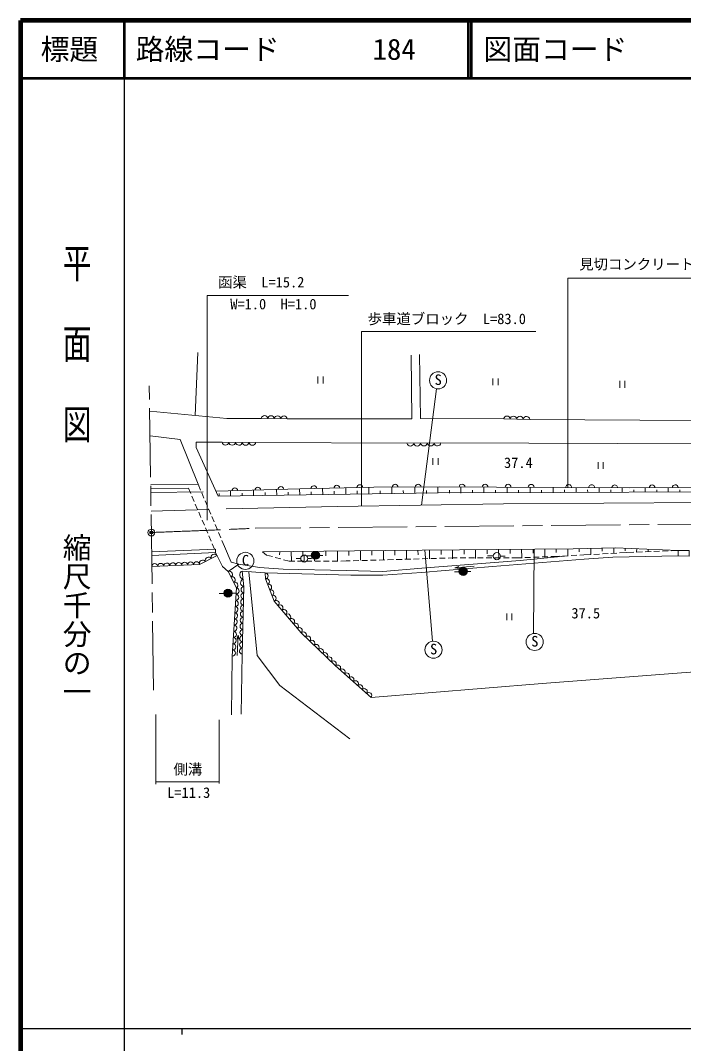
# Model space of a CAD drawing. Units: millimetres, scale not verified, with parts at other scales. Extents: x 40000 to 680000, y 20000 to 380000.
# Drawn here: x 40000 to 155128, y 202409 to 380000 of the extents above; entities that cross this region are included whole.
import ezdxf
from ezdxf.enums import TextEntityAlignment as Align

# ---------------------------------------------------------------- set-up
doc = ezdxf.new("R2010")
doc.units = ezdxf.units.MM
doc.header["$LTSCALE"] = 1000
doc.header["$PDMODE"] = 32
doc.header["$PDSIZE"] = 500
doc.linetypes.add('CHAIN', pattern=[18.5, 12, -1.5, 3.5, -1.5])
for name, color, linetype, lineweight in [('M-BGD', 7, 'Continuous', 13), ('M-BMK', 2, 'CHAIN', 13), ('M-BMK-SRVR', 3, 'Continuous', 13), ('M-STR-HTXT', 7, 'Continuous', 13), ('M-TTL', 2, 'Continuous', 140), ('M-TTL-BAND', 7, 'Continuous', 25), ('M-TTL-LINE', 7, 'Continuous', 50)]:
    doc.layers.add(name, color=color, linetype=linetype, lineweight=lineweight)
doc.layers.add('M-OTRS', color=6, linetype='Continuous')
doc.layers.add('M-TTL-TXT', color=7, linetype='Continuous')
doc.styles.add('@ＭＳ ゴシック', font='')
doc.styles.add('ＭＳ ゴシック', font='')
doc.styles.get('@ＭＳ ゴシック').set_extended_font_data('@MS Gothic')
doc.styles.get('ＭＳ ゴシック').set_extended_font_data('MS Gothic')

msp = doc.modelspace()

# ---------------------------------------------------------------- hatches: boundary and pattern name
at = {"layer": 'M-BGD'}
for points in [[(91899, 287090, 0.97359), (90544, 287257, 0.01338), (90539, 287220, 0.41421), (91154, 286475, 0.41421)], [(117552, 284295, 0.97359), (116197, 284462, 0.01338), (116193, 284426, 0.41421), (116807, 283681, 0.41421)], [(76711, 280520, 0.97359), (75356, 280687, 0.01338), (75352, 280651, 0.41421), (75966, 279906, 0.41421)]]:
    msp.add_hatch(color=256, dxfattribs=at).paths.add_polyline_path(points)

# ---------------------------------------------------------------- linework, layer by layer
for p, q in [((70349, 311432), (70801, 322336)), ((91644, 318186), (91644, 316986)), ((92544, 316986), (92544, 318186)), ((122017, 317874), (122017, 316674)), ((122917, 316674), (122917, 317874)), ((144055, 317428), (144055, 316228)), ((144955, 316228), (144955, 317428)), ((109604, 295852), (112227, 316070)), ((86333, 310845), (81808, 310915)), ((128430, 310746), (123898, 310849)), ((128430, 310746), (157074, 310567)), ((70489, 306807), (75003, 306783)), ((75003, 306783), (80851, 306753)), ((80851, 306753), (107111, 306614)), ((107111, 306614), (113003, 306656)), ((111615, 304039), (111615, 302839)), ((112515, 302839), (112515, 304039)), ((140293, 303341), (140293, 302141)), ((141193, 302141), (141193, 303341)), ((70828, 299525), (62613, 299466)), ((62623, 298695), (69187, 298789)), ((69187, 298789), (69573, 297885)), ((70828, 299525), (71276, 298469)), ((80485, 297508), (80471, 298452)), ((84485, 297567), (84470, 298562)), ((88484, 297626), (88469, 298670)), ((92484, 297685), (92468, 298763)), ((96483, 297744), (96467, 298857)), ((100483, 297796), (100470, 298936)), ((102483, 297818), (102477, 298373)), ((104483, 297840), (104471, 298950)), ((106483, 297862), (106477, 298402)), ((108482, 297883), (108471, 298964)), ((110482, 297905), (110477, 298431)), ((112482, 297927), (112471, 298978)), ((114482, 297949), (114476, 298460)), ((116482, 297971), (116471, 298992)), ((118482, 297993), (118476, 298487)), ((120482, 298006), (120478, 298995)), ((122482, 298014), (122480, 298492)), ((124482, 298022), (124478, 298978)), ((126482, 298031), (126480, 298492)), ((128482, 298039), (128478, 298962)), ((130482, 298047), (130480, 298493)), ((132482, 298056), (132478, 298946)), ((134482, 298064), (134480, 298497)), ((136482, 298072), (136478, 298938)), ((138482, 298081), (138480, 298504)), ((140482, 298089), (140478, 298936)), ((142482, 298099), (142479, 298510)), ((144482, 298113), (144476, 298935)), ((146481, 298126), (146479, 298523)), ((148481, 298140), (148476, 298933)), ((150481, 298153), (150479, 298535)), ((152481, 298166), (152476, 298931)), ((154481, 298180), (154479, 298548)), ((62632, 298064), (71722, 298197)), ((69769, 297425), (70161, 296505)), ((71472, 298009), (71863, 297089)), ((72059, 296629), (72450, 295708)), ((74486, 297419), (74479, 297866)), ((76485, 297449), (76472, 298342)), ((78485, 297478), (78478, 297950)), ((82485, 297537), (82477, 298035)), ((86484, 297597), (86477, 298118)), ((90484, 297656), (90476, 298195)), ((94483, 297715), (94475, 298271)), ((98483, 297774), (98477, 298344)), ((62677, 294817), (72670, 295115)), ((70358, 296045), (70750, 295126)), ((72645, 295248), (73036, 294328)), ((70947, 294666), (71339, 293746)), ((71535, 293286), (71928, 292366)), ((73232, 293868), (73623, 292947)), ((72124, 291907), (72517, 290987)), ((73819, 292487), (74210, 291567)), ((72713, 290527), (73106, 289607)), ((74405, 291106), (74796, 290186)), ((74992, 289726), (75440, 288670)), ((62774, 287762), (73868, 288251)), ((73302, 289147), (73688, 288243)), ((82020, 287744), (82725, 287206)), ((85034, 287779), (84998, 287249)), ((87020, 287801), (87039, 286129)), ((89020, 287824), (89029, 286988)), ((91019, 287847), (91038, 286196)), ((93019, 287870), (93029, 287045)), ((95019, 287893), (95038, 286264)), ((97019, 287915), (97028, 287101)), ((99019, 287938), (99037, 286332)), ((101019, 287961), (101028, 287158)), ((103019, 287982), (103035, 286399)), ((105019, 288002), (105027, 287211)), ((107019, 288023), (107034, 286465)), ((109018, 288043), (109026, 287264)), ((110223, 288055), (111528, 272238)), ((111018, 288063), (111034, 286518)), ((113018, 288083), (113026, 287311)), ((115018, 288104), (115034, 286572)), ((117018, 288124), (117026, 287358)), ((119018, 288144), (119033, 286626)), ((121018, 288164), (121026, 287405)), ((123018, 288185), (123033, 286679)), ((125018, 288205), (125025, 287452)), ((127017, 288225), (127032, 286774)), ((129017, 288246), (129025, 287520)), ((129199, 288247), (129099, 273599)), ((131017, 288266), (131031, 286956)), ((133017, 288286), (133024, 287631)), ((135017, 288306), (135029, 287138)), ((137017, 288327), (137027, 287743)), ((139017, 288362), (139035, 287321)), ((141016, 288397), (141025, 287877)), ((143016, 288432), (143032, 287501)), ((145015, 288405), (144994, 287940)), ((146981, 287710), (147980, 287750)), ((147013, 288316), (146984, 287676)), ((148480, 287769), (149479, 287809)), ((149011, 288226), (148997, 287906)), ((149979, 287828), (150978, 287867)), ((151477, 287887), (152477, 287926)), ((152976, 287946), (154203, 287994)), ((82725, 287206), (83735, 286929)), ((84217, 286797), (85181, 286532)), ((85664, 286400), (86674, 286123)), ((86674, 286123), (87618, 286128)), ((88661, 286621), (87879, 286633)), ((88118, 286130), (89118, 286136)), ((89263, 287211), (89258, 285995)), ((89618, 286138), (90618, 286144)), ((90541, 287078), (89678, 287093)), ((89877, 286614), (90509, 286585)), ((91118, 286146), (92118, 286151)), ((91902, 287138), (92519, 287146)), ((92618, 286154), (93618, 286159)), ((94118, 286162), (95118, 286167)), ((95618, 286170), (96562, 286175)), ((96562, 286175), (97256, 286195)), ((97755, 286209), (98755, 286238)), ((99255, 286252), (100254, 286280)), ((100754, 286295), (101754, 286323)), ((102254, 286337), (103253, 286366)), ((103753, 286380), (104753, 286409)), ((105252, 286423), (106252, 286451)), ((106752, 286466), (107751, 286494)), ((108251, 286508), (109251, 286537)), ((109750, 286551), (110750, 286580)), ((111250, 286594), (112249, 286622)), ((112749, 286637), (113749, 286665)), ((114249, 286679), (114942, 286699)), ((114942, 286699), (115844, 286701)), ((116344, 286701), (117344, 286703)), ((117844, 286704), (118844, 286705)), ((119344, 286706), (120344, 286708)), ((120844, 286708), (121844, 286710)), ((122101, 287049), (121082, 287067)), ((122344, 286711), (123344, 286712)), ((123349, 287014), (124158, 287006)), ((123844, 286713), (124844, 286714)), ((125344, 286715), (126246, 286717)), ((126246, 286717), (127085, 286747)), ((127584, 286766), (128584, 286802)), ((129083, 286821), (130083, 286857)), ((130582, 286876), (131581, 286912)), ((132081, 286931), (132920, 286961)), ((132920, 286961), (133618, 286999)), ((134118, 287025), (135116, 287079)), ((135615, 287106), (136614, 287159)), ((137113, 287186), (137812, 287223)), ((137812, 287223), (139037, 287292)), ((139536, 287320), (140535, 287377)), ((141034, 287405), (142032, 287461)), ((142532, 287489), (143530, 287545)), ((144029, 287574), (145255, 287643)), ((145255, 287643), (146481, 287691)), ((78474, 284388), (82493, 284091)), ((116194, 284283), (115332, 284298)), ((118799, 285268), (115447, 285003)), ((115447, 285003), (116131, 285241)), ((115447, 285003), (116160, 284874)), ((117555, 284343), (118173, 284351)), ((75353, 280508), (74491, 280523)), ((76714, 280569), (77332, 280577)), ((124421, 277077), (124421, 275877)), ((125321, 275877), (125321, 277077)), ((77794, 273290), (77580, 272598)), ((77643, 269750), (77794, 273290)), ((77794, 273290), (77948, 272583)), ((78303, 259563), (78509, 270027)), ((76781, 269668), (76640, 259444))]:
    msp.add_line(p, q, dxfattribs=at)
for points in [[(86333, 310845), (107962, 310845), (107857, 321922)], [(109290, 322009), (109473, 310926), (123898, 310849)], [(62437, 312204), (75837, 310897), (81808, 310915)], [(62496, 307913), (67757, 307265), (70828, 299525)], [(70489, 306807), (70489, 305882), (74347, 297417)], [(113003, 306656), (158889, 306491), (173460, 306437), (199571, 306007), (210196, 306333), (220085, 306910)], [(157561, 298929), (145780, 298848), (132572, 298953), (112760, 299023), (101351, 298970), (88509, 298673), (73956, 298273)], [(74347, 297417), (112503, 297982), (133799, 298041), (157481, 298200)], [(75707, 295236), (95040, 295622), (123871, 296077), (158710, 296329)], [(73868, 288251), (73885, 287657), (62783, 287114)], [(73885, 287657), (75056, 285194), (76087, 284337), (77939, 285613), (76611, 285962), (75440, 288670)], [(82020, 287744), (103302, 287987), (122625, 288179), (135956, 288302), (143301, 288482), (154203, 287994)], [(74141, 287120), (71108, 285578), (62810, 285193)], [(77939, 285613), (81520, 285051), (85621, 284753), (96536, 284512), (102931, 284337), (109710, 284914), (126741, 286233), (135060, 287076)], [(82493, 284091), (97367, 283724), (102921, 283724), (109604, 284170), (121930, 285209), (137850, 286516), (142869, 286843), (154223, 287049)], [(100878, 262491), (130583, 264902), (160121, 267174), (161535, 264498), (162898, 256621), (165776, 255762), (182337, 258136), (194152, 260812), (211976, 267325), (224821, 273879), (231385, 274636), (227065, 287386)], [(76781, 269668), (77487, 281500), (76087, 284337)], [(78474, 284388), (78806, 281715), (78509, 270027)], [(79665, 284300), (81100, 269772), (85016, 264560), (97193, 255318)], [(100878, 262491), (94700, 267956), (88760, 273718), (84078, 279221), (82523, 283065), (82493, 284091)]]:
    msp.add_lwpolyline(points, dxfattribs=at)
msp.add_lwpolyline([(154203, 287994), (154223, 287049), (156084, 287038), (156094, 287994)], close=True, dxfattribs=at)
for centre, radius in [((112508, 317528), 1485), ((79046, 286190), 1485), ((89269, 286603), 608), ((122725, 287021), 625), ((129287, 272126), 1485), ((111716, 270765), 1485)]:
    msp.add_circle(centre, radius, dxfattribs=at)
at = {"layer": 'M-BGD', "lineweight": 25}
for centre in [(91219, 287155), (116873, 284360), (76032, 280586)]:
    msp.add_circle(centre, 683, dxfattribs=at)
at = {"layer": 'M-BGD'}
for centre, radius, start, end in [((82372, 310836), 570, 6.17061, 172.05977), ((83504, 310819), 570, 6.17061, 172.05977), ((84635, 310801), 570, 6.17061, 172.05977), ((85766, 310784), 570, 6.17061, 172.05977), ((124462, 310765), 571, 5.85457, 171.54743), ((125595, 310739), 571, 5.85457, 171.54743), ((126729, 310714), 571, 5.85457, 171.54743), ((127862, 310688), 571, 5.85457, 171.54743), ((75589, 306872), 592, 188.63556, 350.76027), ((76758, 306866), 592, 188.63556, 350.76027), ((77928, 306860), 592, 188.63556, 350.76027), ((79097, 306854), 592, 188.63556, 350.76027), ((80267, 306848), 592, 188.63556, 350.76027), ((107700, 306715), 597, 189.76604, 351.04954), ((108878, 306723), 597, 189.76604, 351.04954), ((110056, 306732), 597, 189.76604, 351.04954), ((111235, 306740), 597, 189.76604, 351.04954), ((112413, 306749), 597, 189.76604, 351.04954), ((77234, 298363), 500, 1.57475, 181.57475), ((81233, 298473), 500, 1.57475, 181.57475), ((85231, 298583), 500, 1.57475, 181.57475), ((90931, 298729), 500, 1.32497, 181.32497), ((94930, 298822), 500, 1.32497, 181.32497), ((98929, 298914), 500, 1.32497, 181.32497), ((105055, 298987), 500, 0.26323, 180.26323), ((109055, 299006), 500, 0.26323, 180.26323), ((116666, 299009), 500, 359.7979, 179.7979), ((120666, 298995), 500, 359.7979, 179.7979), ((124666, 298981), 500, 359.7979, 179.7979), ((128666, 298966), 500, 359.7979, 179.7979), ((135176, 298932), 500, 359.54528, 179.54528), ((139176, 298900), 500, 359.54528, 179.54528), ((143176, 298869), 500, 359.54528, 179.54528), ((149671, 298875), 500, 0.39486, 180.39486), ((153670, 298902), 500, 0.39486, 180.39486), ((68515, 285438), 520, 4.80889, 180.4985), ((69553, 285486), 520, 4.80889, 180.4985), ((70590, 285534), 520, 4.80889, 180.4985), ((71646, 285771), 572, 34.14388, 199.75186), ((72657, 286285), 572, 34.14388, 199.75186), ((73668, 286799), 572, 34.14388, 199.75186), ((63329, 285198), 520, 4.80889, 180.4985), ((64366, 285246), 520, 4.80889, 180.4985), ((65404, 285294), 520, 4.80889, 180.4985), ((66441, 285342), 520, 4.80889, 180.4985), ((67478, 285390), 520, 4.80889, 180.4985), ((76295, 283852), 528, 299.31257, 113.21006), ((78759, 283745), 704, 113.89169, 260.26615), ((76762, 282906), 528, 299.31257, 113.21006), ((77228, 281960), 528, 299.31257, 113.21006), ((78925, 282408), 704, 113.89169, 260.26615), ((82494, 283577), 514, 273.20317, 90.16235), ((82700, 282577), 519, 294.08301, 109.96813), ((77415, 280964), 540, 270.85895, 82.31291), ((78798, 280120), 532, 92.03789, 265.05084), ((78825, 281183), 532, 92.03789, 265.05084), ((83089, 281616), 519, 294.08301, 109.96813), ((83477, 280655), 519, 294.08301, 109.96813), ((77286, 278813), 540, 270.85895, 82.31291), ((77350, 279889), 540, 270.85895, 82.31291), ((78771, 279058), 532, 92.03789, 265.05084), ((83866, 279694), 519, 294.08301, 109.96813), ((84400, 278817), 516, 312.20932, 128.57253), ((77158, 276662), 540, 270.85895, 82.31291), ((77222, 277738), 540, 270.85895, 82.31291), ((78717, 276933), 532, 92.03789, 265.05084), ((78744, 277995), 532, 92.03789, 265.05084), ((85069, 278031), 516, 312.20932, 128.57253), ((85738, 277245), 516, 312.20932, 128.57253), ((77094, 275587), 540, 270.85895, 82.31291), ((78663, 274807), 532, 92.03789, 265.05084), ((78690, 275870), 532, 92.03789, 265.05084), ((86406, 276459), 516, 312.20932, 128.57253), ((87075, 275672), 516, 312.20932, 128.57253), ((87744, 274886), 516, 312.20932, 128.57253), ((76965, 273435), 540, 270.85895, 82.31291), ((77030, 274511), 540, 270.85895, 82.31291), ((78636, 273745), 532, 92.03789, 265.05084), ((88413, 274100), 516, 312.20932, 128.57253), ((89119, 273345), 518, 317.81325, 133.93166), ((76837, 271284), 540, 270.85895, 82.31291), ((76901, 272360), 540, 270.85895, 82.31291), ((78582, 271620), 532, 92.03789, 265.05084), ((78609, 272682), 532, 92.03789, 265.05084), ((89862, 272625), 518, 317.81325, 133.93166), ((90604, 271904), 518, 317.81325, 133.93166), ((76773, 270209), 540, 270.85895, 82.31291), ((78555, 270557), 532, 92.03789, 265.05084), ((91347, 271184), 518, 317.81325, 133.93166), ((92089, 270464), 518, 317.81325, 133.93166), ((92832, 269744), 518, 317.81325, 133.93166), ((93574, 269023), 518, 317.81325, 133.93166), ((94317, 268303), 518, 317.81325, 133.93166), ((95076, 267602), 516, 320.25338, 136.75368), ((95848, 266919), 516, 320.25338, 136.75368), ((96620, 266236), 516, 320.25338, 136.75368), ((97393, 265553), 516, 320.25338, 136.75368), ((98165, 264870), 516, 320.25338, 136.75368), ((98937, 264187), 516, 320.25338, 136.75368), ((99709, 263503), 516, 320.25338, 136.75368), ((100482, 262820), 516, 320.25338, 136.75368)]:
    msp.add_arc(centre, radius, start, end, dxfattribs=at)
at = {"layer": 'M-BMK'}
for p, q in [((63106, 263723), (62376, 316590)), ((162665, 292616), (80736, 291851))]:
    msp.add_line(p, q, dxfattribs=at)
msp.add_arc((-41886, 3068035), 2778890, 272.15747, 272.52908, dxfattribs=at)
at = {"layer": 'M-BMK-SRVR'}
msp.add_circle((62728, 291114), 600, dxfattribs=at)
at = {"layer": 'M-OTRS'}
msp.add_point((62728, 291114), dxfattribs=at)
at = {"layer": 'M-STR-HTXT'}
for p, q in [((63478, 259521), (63478, 247433)), ((74497, 258600), (74497, 247522)), ((63478, 247819), (74497, 247819))]:
    msp.add_line(p, q, dxfattribs=at)
for points in [[(135017, 298933), (135017, 335286), (169681, 335286)], [(72442, 293281), (72442, 332285), (96944, 332285)], [(99213, 295688), (99213, 326009), (129509, 326009)]]:
    msp.add_lwpolyline(points, dxfattribs=at)
at = {"layer": 'M-TTL'}
for p, q in [((40000, 380000), (40000, 20000)), ((680000, 380000), (40000, 380000))]:
    msp.add_line(p, q, dxfattribs=at)
at = {"layer": 'M-TTL-BAND'}
for p, q in [((58000, 370000), (58000, 20000)), ((40000, 205000), (579000, 205000)), ((68000, 205000), (68000, 204000))]:
    msp.add_line(p, q, dxfattribs=at)
at = {"layer": 'M-TTL-LINE'}
for p, q in [((58000, 380000), (58000, 370000)), ((117750, 380000), (117750, 370000)), ((118250, 380000), (118250, 370000)), ((40000, 370000), (680000, 370000))]:
    msp.add_line(p, q, dxfattribs=at)

# ---------------------------------------------------------------- texts
at = {"layer": 'M-BGD', "style": 'ＭＳ ゴシック'}
for s, p in [('S', (112532, 316176)), ('37.4', (126446, 301766)), ('C', (79070, 284838)), ('37.5', (138152, 275651)), ('S', (111740, 269413)), ('S', (129311, 270774))]:
    msp.add_text(s, height=1833, dxfattribs=at).set_placement(p, align=Align.BOTTOM_CENTER)
at = {"layer": 'M-STR-HTXT', "style": 'ＭＳ ゴシック'}
for s, p in [('見切コンクリート\u3000L=84.2', (152002, 336231)), ('函渠\u3000L=15.2', (81808, 333106)), ('W=1.0\u3000H=1.0', (83917, 329304)), ('歩車道ブロック\u3000L=83.0', (114022, 326744)), ('側溝', (69069, 248555)), ('L=11.3', (69212, 244501))]:
    msp.add_text(s, height=1833, dxfattribs=at).set_placement(p, align=Align.BOTTOM_CENTER)
at = {"layer": 'M-TTL-BAND', "style": '@ＭＳ ゴシック', "width": 1.4}
msp.add_text('平  面  図', height=3666, rotation=270, dxfattribs=at).set_placement((49777, 306475), align=Align.MIDDLE_RIGHT)
at = {"layer": 'M-TTL-BAND', "style": '@ＭＳ ゴシック'}
msp.add_text('縮尺千分の一', height=3666, rotation=270, dxfattribs=at).set_placement((49777, 261030), align=Align.MIDDLE_RIGHT)
at = {"layer": 'M-TTL-TXT', "style": 'ＭＳ ゴシック'}
msp.add_text('標題', height=3666, dxfattribs=at).set_placement((48500, 375000), align=Align.MIDDLE_CENTER)
for s, p in [('路線コード', (60000, 375000)), ('184', (101142, 375000)), ('図面コード', (120380, 375000))]:
    msp.add_text(s, height=3666, dxfattribs=at).set_placement(p, align=Align.MIDDLE_LEFT)

doc.saveas('drawing.dxf')
